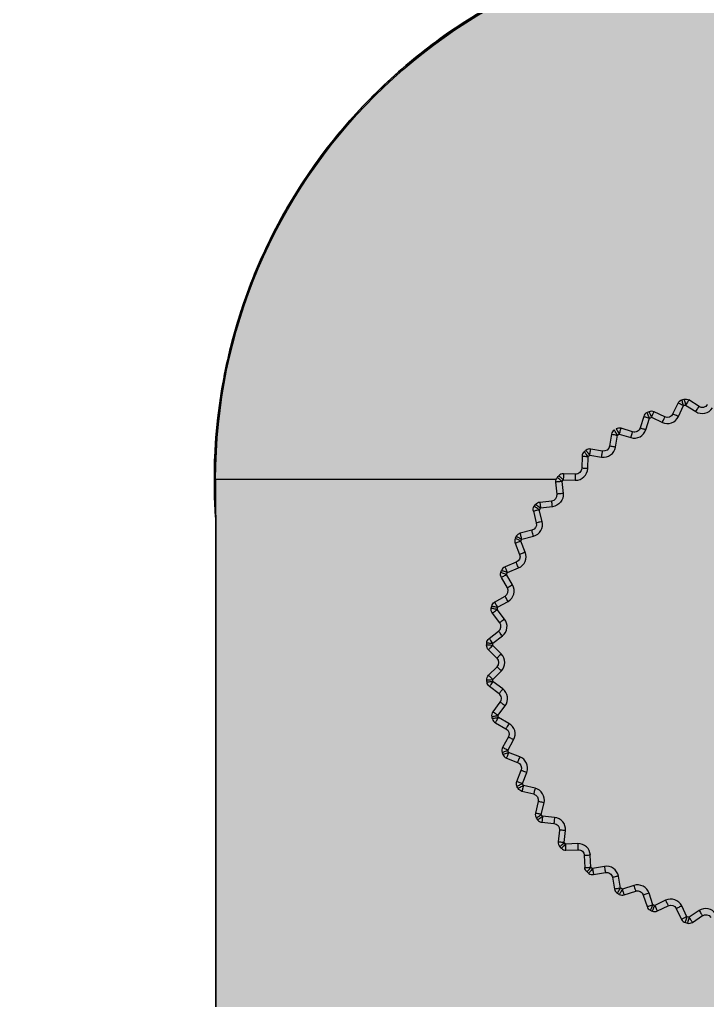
# Model space of a CAD drawing. Header units: millimetres. Extents: x 0 to 576, y -455 to 155.
# Drawn here: x 58.41 to 81.18, y 21.75 to 54.23 of the extents above; entities that cross this region are included whole.
import ezdxf

# ---------------------------------------------------------------- set-up
doc = ezdxf.new("R2010")
doc.units = ezdxf.units.MM
doc.layers.add('Blocks', color=7, linetype='Continuous')
doc.layers.add('Blocks$Fill', color=7, linetype='Continuous', true_color=0xffffff)
doc.layers.add('Blocks$Inner', color=7, linetype='Continuous', lineweight=25, true_color=0x007f00)
doc.layers.add('Blocks$Outline', color=7, linetype='Continuous', lineweight=35, true_color=0xff3f3f)

# ---------------------------------------------------------------- blocks, each defined once
blk = doc.blocks.new('Noc Clip Table Lamp Front')
at = {"layer": 'Blocks$Fill', "extrusion": (0, 0, -1)}
blk.add_hatch(color=256, dxfattribs=at).paths.add_polyline_path([(-15.294, 108.755), (-15.31, 109.593), (-15.345, 110.438), (-15.398, 111.289), (-15.47, 112.144), (-15.562, 113.005), (-15.673, 113.869), (-15.804, 114.737), (-15.956, 115.607), (-16.128, 116.479), (-16.321, 117.353), (-16.535, 118.228), (-16.771, 119.102), (-17.028, 119.976), (-17.307, 120.848), (-17.607, 121.718), (-17.929, 122.585), (-18.273, 123.448), (-18.639, 124.307), (-19.026, 125.16), (-19.435, 126.006), (-19.866, 126.846), (-20.318, 127.677), (-20.792, 128.5), (-21.286, 129.314), (-21.801, 130.117), (-22.337, 130.909), (-22.892, 131.69), (-23.467, 132.457), (-24.062, 133.212), (-24.674, 133.952), (-25.306, 134.678), (-25.955, 135.388), (-26.621, 136.082), (-27.303, 136.76), (-28.001, 137.421), (-28.715, 138.063), (-29.443, 138.688), (-30.185, 139.293), (-30.94, 139.88), (-31.707, 140.447), (-32.486, 140.994), (-33.276, 141.52), (-34.076, 142.026), (-34.886, 142.512), (-35.703, 142.976), (-36.529, 143.419), (-37.361, 143.84), (-38.199, 144.24), (-39.043, 144.619), (-39.891, 144.976), (-40.743, 145.311), (-41.598, 145.625), (-42.455, 145.918), (-43.313, 146.19), (-44.172, 146.44), (-45.031, 146.669), (-45.89, 146.878), (-46.747, 147.066), (-47.602, 147.234), (-48.454, 147.382), (-49.303, 147.511), (-50.148, 147.62), (-50.988, 147.71), (-51.824, 147.782), (-153.667, 155.454), (-153.802, 153.659), (-153.91, 147.819), (-154.112, 136.843), (-154.385, 122.055), (-154.696, 105.239), (-155.007, 88.423), (-155.28, 73.635), (-155.482, 62.659), (-155.59, 56.819), (-155.521, 55.021), (-101.561, 57.086), (-101.553, 56.886), (-92.56, 57.231), (-92.445, 54.233), (-92.931, 53.916), (-93.41, 53.581), (-93.882, 53.227), (-94.346, 52.855), (-94.8, 52.466), (-95.243, 52.059), (-95.675, 51.635), (-96.095, 51.194), (-96.502, 50.738), (-96.894, 50.265), (-97.271, 49.778), (-97.633, 49.277), (-97.978, 48.763), (-98.305, 48.236), (-98.615, 47.697), (-98.906, 47.147), (-99.178, 46.588), (-99.43, 46.021), (-99.662, 45.445), (-99.874, 44.863), (-100.065, 44.275), (-100.235, 43.683), (-100.385, 43.088), (-100.514, 42.49), (-100.622, 41.891), (-100.709, 41.292), (-100.775, 40.694), (-100.822, 40.097), (-100.848, 39.504), (-100.855, 38.914), (-100.843, 38.329), (-100.812, 37.75), (-100.812, 19.5), (-100.855, 19.5), (-100.855, 9), (-100.355, 9), (-100.355, 7), (-100.855, 7), (-100.855, 2), (-100.355, 2), (-100.355, 0), (-98.444, 0), (-98.444, -17.621), (-100.355, -17.621), (-100.355, -19.621), (-100.855, -19.621), (-100.855, -24.621), (-98.557, -24.621), (-98.444, -24.621), (-98.444, -48), (-100.855, -48), (-100.855, -58), (-87.105, -58), (-87.105, -77.121), (-100.855, -77.121), (-100.855, -85.121), (-64.855, -85.121), (-64.855, -77.121), (-78.605, -77.121), (-78.605, -58), (-64.855, -58), (-64.855, -48), (-67.267, -48), (-67.267, -24.621), (-67.153, -24.621), (-64.855, -24.621), (-64.855, -19.621), (-65.355, -19.621), (-65.355, -17.621), (-67.267, -17.621), (-67.267, 0), (-65.355, 0), (-65.355, 2), (-64.855, 2), (-64.855, 7), (-65.355, 7), (-65.355, 9), (-64.855, 9), (-64.855, 19.5), (-64.899, 19.5), (-64.899, 37.75), (-64.866, 38.366), (-64.855, 38.989), (-64.858, 39.303), (-64.866, 39.618), (-64.879, 39.934), (-64.899, 40.251), (-64.924, 40.569), (-64.955, 40.888), (-64.991, 41.207), (-65.034, 41.527), (-65.082, 41.847), (-65.136, 42.167), (-65.196, 42.487), (-65.262, 42.807), (-65.335, 43.126), (-65.413, 43.445), (-65.497, 43.763), (-65.587, 44.08), (-65.683, 44.396), (-65.785, 44.711), (-65.893, 45.025), (-66.007, 45.336), (-66.127, 45.647), (-66.253, 45.955), (-66.385, 46.261), (-66.522, 46.565), (-66.665, 46.867), (-66.814, 47.166), (-66.968, 47.462), (-67.128, 47.755), (-67.293, 48.046), (-67.464, 48.333), (-67.64, 48.617), (-67.821, 48.898), (-68.007, 49.175), (-68.198, 49.448), (-68.393, 49.717), (-68.594, 49.982), (-68.799, 50.244), (-69.008, 50.501), (-69.222, 50.753), (-69.44, 51.002), (-69.662, 51.245), (-69.888, 51.484), (-70.118, 51.719), (-70.352, 51.948), (-70.588, 52.173), (-70.829, 52.393), (-71.072, 52.607), (-71.319, 52.817), (-71.568, 53.021), (-71.82, 53.221), (-72.075, 53.415), (-72.332, 53.603), (-72.591, 53.787), (-72.853, 53.965), (-73.116, 54.138), (-73.382, 54.305), (-73.917, 54.624), (-74.458, 54.921), (-74.458, 54.921), (-74.573, 57.919), (-65.579, 58.263), (-65.587, 58.463), (-53.465, 58.927), (-52.628, 58.968), (-51.785, 59.027), (-50.937, 59.105), (-50.084, 59.202), (-49.228, 59.319), (-48.368, 59.455), (-47.505, 59.611), (-46.64, 59.788), (-45.773, 59.985), (-44.906, 60.204), (-44.038, 60.443), (-43.171, 60.703), (-42.306, 60.985), (-41.442, 61.289), (-40.582, 61.614), (-39.725, 61.961), (-38.873, 62.33), (-38.026, 62.72), (-37.185, 63.132), (-36.35, 63.565), (-35.524, 64.02), (-34.706, 64.496), (-33.897, 64.993), (-33.099, 65.51), (-32.311, 66.048), (-31.535, 66.606), (-30.771, 67.184), (-30.02, 67.781), (-29.283, 68.396), (-28.561, 69.03), (-27.854, 69.682), (-27.162, 70.351), (-26.487, 71.037), (-25.83, 71.739), (-25.19, 72.456), (-24.568, 73.188), (-23.964, 73.934), (-23.38, 74.693), (-22.816, 75.465), (-22.271, 76.248), (-21.747, 77.043), (-21.243, 77.848), (-20.76, 78.662), (-20.298, 79.486), (-19.858, 80.317), (-19.439, 81.155), (-19.041, 81.999), (-18.665, 82.849), (-18.311, 83.704), (-17.979, 84.562), (-17.668, 85.424), (-17.378, 86.288), (-17.111, 87.154), (-16.864, 88.02), (-16.639, 88.887), (-16.434, 89.753), (-16.25, 90.617), (-16.087, 91.48), (-15.944, 92.34), (-15.82, 93.197), (-15.716, 94.05), (-15.632, 94.898), (-15.566, 95.742), (-15.518, 96.58), (-15.518, 96.574), (-15.518, 96.569), (-15.518, 96.563), (-15.517, 96.557), (-15.516, 96.552), (-15.516, 96.546), (-15.515, 96.541), (-15.514, 96.535), (-15.513, 96.529), (-15.512, 96.524), (-15.511, 96.518), (-15.509, 96.512), (-15.508, 96.507), (-15.506, 96.501), (-15.505, 96.495), (-15.503, 96.49), (-15.501, 96.484), (-15.499, 96.479), (-15.497, 96.473), (-15.494, 96.468), (-15.492, 96.462), (-15.489, 96.457), (-15.487, 96.451), (-15.484, 96.446), (-15.481, 96.441), (-15.478, 96.436), (-15.475, 96.43), (-15.472, 96.425), (-15.469, 96.42), (-15.465, 96.415), (-15.462, 96.41), (-15.458, 96.405), (-15.455, 96.401), (-15.451, 96.396), (-15.447, 96.391), (-15.443, 96.387), (-15.439, 96.382), (-15.435, 96.378), (-15.431, 96.374), (-15.426, 96.369), (-15.422, 96.365), (-15.418, 96.361), (-15.413, 96.357), (-15.409, 96.354), (-15.404, 96.35), (-15.399, 96.346), (-15.395, 96.343), (-15.39, 96.339), (-15.385, 96.336), (-15.38, 96.333), (-15.375, 96.33), (-15.37, 96.327), (-15.365, 96.324), (-15.36, 96.321), (-15.355, 96.318), (-15.35, 96.316), (-15.345, 96.314), (-15.34, 96.311), (-15.335, 96.309), (-15.33, 96.307), (-15.324, 96.305), (-15.319, 96.303), (-15.314, 96.301), (-15.309, 96.299), (-15.303, 96.298), (-15.296, 96.296), (-15.29, 96.294), (-15.284, 96.293), (-15.277, 96.291), (-15.271, 96.29), (-15.264, 96.289), (-15.257, 96.288), (-15.251, 96.287), (-15.244, 96.286), (-15.237, 96.286), (-15.23, 96.286), (-15.223, 96.285), (-15.216, 96.285), (-15.209, 96.285), (-15.202, 96.286), (-15.199, 96.286), (-15.196, 96.286), (-15.192, 96.286), (-15.189, 96.286), (-15.186, 96.286), (-15.183, 96.286), (-15.18, 96.287), (-15.176, 96.287), (-15.17, 96.288), (-15.163, 96.289), (-15.157, 96.29), (-15.151, 96.292), (-15.144, 96.293), (-15.138, 96.295), (-15.132, 96.297), (-15.125, 96.299), (-15.119, 96.302), (-15.113, 96.304), (-15.101, 96.309), (-15.09, 96.314), (-15.079, 96.319), (-15.074, 96.322), (-15.069, 96.325), (-15.064, 96.328), (-15.059, 96.331), (-15.054, 96.334), (-15.049, 96.337), (-15.045, 96.34), (-15.04, 96.344), (-15.035, 96.347), (-15.031, 96.351), (-15.027, 96.354), (-15.022, 96.358), (-15.019, 96.361), (-15.015, 96.365), (-15.008, 96.372), (-14.995, 96.386), (-14.991, 96.39), (-14.988, 96.393), (-14.985, 96.397), (-14.981, 96.401), (-14.978, 96.405), (-14.975, 96.409), (-14.973, 96.413), (-14.97, 96.417), (-14.871, 96.568), (-14.776, 96.722), (-14.686, 96.88), (-14.6, 97.041), (-14.519, 97.205), (-14.443, 97.372), (-14.372, 97.541), (-14.307, 97.712), (-14.256, 97.856), (-14.21, 98), (-14.158, 98.176), (-14.113, 98.354), (-14.072, 98.533), (-14.037, 98.712), (-14.008, 98.892), (-13.985, 99.072), (-13.967, 99.253), (-13.954, 99.433), (-13.954, 99.433), (-13.954, 99.433), (-13.954, 99.433), (-13.954, 99.433), (-13.954, 99.433), (-13.954, 99.433), (-13.954, 99.44), (-13.838, 105.753), (-13.837, 105.759), (-13.909, 106.419), (-13.94, 106.637), (-13.977, 106.852), (-13.998, 106.96), (-14.022, 107.066), (-14.047, 107.172), (-14.076, 107.277), (-14.106, 107.381), (-14.14, 107.484), (-14.169, 107.565), (-14.199, 107.645), (-14.231, 107.724), (-14.264, 107.803), (-14.335, 107.96), (-14.411, 108.116), (-14.573, 108.423), (-14.743, 108.729), (-14.739, 108.897), (-14.739, 108.897), (-14.742, 108.901), (-14.745, 108.905), (-14.748, 108.909), (-14.75, 108.913), (-14.753, 108.917), (-14.757, 108.921), (-14.76, 108.925), (-14.763, 108.929), (-14.776, 108.944), (-14.783, 108.951), (-14.786, 108.954), (-14.79, 108.958), (-14.794, 108.962), (-14.798, 108.966), (-14.802, 108.969), (-14.807, 108.973), (-14.811, 108.976), (-14.816, 108.98), (-14.821, 108.983), (-14.826, 108.986), (-14.83, 108.99), (-14.835, 108.993), (-14.84, 108.996), (-14.845, 108.999), (-14.856, 109.004), (-14.866, 109.009), (-14.872, 109.012), (-14.878, 109.015), (-14.884, 109.018), (-14.89, 109.02), (-14.897, 109.022), (-14.903, 109.025), (-14.909, 109.027), (-14.915, 109.028), (-14.922, 109.03), (-14.928, 109.032), (-14.934, 109.033), (-14.941, 109.034), (-14.947, 109.035), (-14.954, 109.036), (-14.96, 109.036), (-14.963, 109.037), (-14.967, 109.037), (-14.974, 109.037), (-14.981, 109.038), (-14.988, 109.038), (-14.994, 109.038), (-15.001, 109.038), (-15.008, 109.038), (-15.015, 109.037), (-15.022, 109.037), (-15.029, 109.036), (-15.035, 109.035), (-15.042, 109.034), (-15.048, 109.033), (-15.055, 109.032), (-15.061, 109.03), (-15.068, 109.029), (-15.074, 109.027), (-15.079, 109.025), (-15.084, 109.024), (-15.09, 109.022), (-15.095, 109.02), (-15.1, 109.018), (-15.105, 109.016), (-15.11, 109.014), (-15.116, 109.012), (-15.121, 109.01), (-15.126, 109.007), (-15.131, 109.005), (-15.136, 109.002), (-15.141, 108.999), (-15.146, 108.996), (-15.151, 108.993), (-15.156, 108.99), (-15.161, 108.987), (-15.166, 108.984), (-15.171, 108.98), (-15.176, 108.977), (-15.18, 108.973), (-15.185, 108.969), (-15.189, 108.965), (-15.194, 108.961), (-15.198, 108.957), (-15.203, 108.953), (-15.207, 108.949), (-15.211, 108.945), (-15.215, 108.94), (-15.219, 108.936), (-15.223, 108.931), (-15.227, 108.927), (-15.231, 108.922), (-15.234, 108.917), (-15.238, 108.912), (-15.241, 108.907), (-15.245, 108.902), (-15.248, 108.897), (-15.251, 108.892), (-15.254, 108.887), (-15.257, 108.882), (-15.26, 108.876), (-15.263, 108.871), (-15.265, 108.866), (-15.268, 108.86), (-15.27, 108.855), (-15.272, 108.849), (-15.275, 108.844), (-15.277, 108.838), (-15.279, 108.833), (-15.28, 108.827), (-15.282, 108.822), (-15.284, 108.816), (-15.285, 108.81), (-15.286, 108.805), (-15.288, 108.799), (-15.289, 108.794), (-15.29, 108.788), (-15.291, 108.782), (-15.291, 108.777), (-15.292, 108.771), (-15.293, 108.766), (-15.293, 108.76)], flags=0)
at = {"layer": 'Blocks$Inner'}
for p, q in [((80.902, 41.419), (80.567, 41.635)), ((80.04, 41.171), (80.208, 41.532)), ((79.774, 41.075), (79.413, 41.243)), ((78.703, 40.58), (78.322, 40.698)), ((78.005, 40.502), (77.94, 40.108)), ((77.71, 39.944), (77.316, 40.009)), ((77.028, 39.771), (77.017, 39.373)), ((76.17, 39), (64.899, 39)), ((76.812, 39.178), (76.414, 39.189)), ((75.631, 38.255), (76.027, 38.298)), ((76.049, 38.099), (75.653, 38.056)), ((75.369, 37.319), (74.983, 37.222)), ((74.813, 36.889), (74.962, 36.52)), ((74.851, 36.259), (74.481, 36.111)), ((74.556, 35.412), (74.358, 35.758)), ((74.135, 34.941), (74.482, 35.139)), ((73.952, 33.736), (74.268, 33.979)), ((74.354, 33.226), (74.07, 33.506)), ((74.213, 33.083), (73.929, 33.363)), ((73.935, 32.517), (74.215, 32.801)), ((74.084, 31.307), (74.323, 31.626)), ((74.244, 31.187), (74.483, 31.506)), ((74.162, 30.942), (74.511, 30.749)), ((74.589, 30.477), (74.396, 30.128)), ((74.967, 29.82), (74.596, 29.964)), ((75.474, 28.776), (75.086, 28.867)), ((75.576, 28.34), (75.485, 27.952)), ((75.679, 27.906), (75.771, 28.294)), ((75.702, 27.649), (76.099, 27.611)), ((76.118, 27.81), (75.721, 27.848)), ((76.887, 26.941), (76.489, 26.924)), ((76.497, 26.725), (76.896, 26.741)), ((77.411, 25.917), (77.803, 25.988)), ((78.036, 25.826), (78.106, 25.434)), ((79.057, 25.237), (79.18, 24.858)), ((79.371, 24.919), (79.247, 25.298)), ((79.795, 25.065), (79.437, 24.891)), ((79.524, 24.711), (79.883, 24.885)), ((80.15, 24.792), (80.323, 24.433)), ((80.683, 24.335), (81.015, 24.556))]:
    blk.add_line(p, q, dxfattribs=at)
for points in [[(80.221, 41.086), (80.39, 41.448), (80.379, 41.485), (80.368, 41.521), (80.359, 41.554), (80.35, 41.583), (80.343, 41.607), (80.338, 41.625), (80.335, 41.636), (80.334, 41.64)], [(80.404, 41.66), (80.405, 41.656), (80.408, 41.645), (80.413, 41.627), (80.42, 41.603), (80.428, 41.574), (80.438, 41.541), (80.448, 41.505), (80.459, 41.467), (80.793, 41.251)], [(80.567, 41.635), (80.565, 41.632), (80.559, 41.623), (80.549, 41.607), (80.535, 41.586), (80.519, 41.561), (80.5, 41.532), (80.48, 41.5), (80.459, 41.467)], [(80.39, 41.448), (80.354, 41.464), (80.32, 41.48), (80.289, 41.495), (80.262, 41.507), (80.239, 41.518), (80.222, 41.526), (80.212, 41.531), (80.208, 41.532)], [(80.793, 41.251), (80.815, 41.284), (80.835, 41.315), (80.854, 41.344), (80.87, 41.37), (80.884, 41.391), (80.894, 41.406), (80.9, 41.416), (80.902, 41.419)], [(79.071, 41.092), (78.953, 40.712), (78.957, 40.71), (78.968, 40.707), (78.985, 40.702), (79.009, 40.694), (79.038, 40.685), (79.071, 40.675), (79.107, 40.664), (79.144, 40.652)], [(79.071, 41.092), (79.075, 41.091), (79.086, 41.088), (79.104, 41.082), (79.127, 41.075), (79.156, 41.066), (79.189, 41.056), (79.225, 41.045), (79.262, 41.033)], [(79.144, 40.652), (79.262, 41.033), (79.246, 41.069), (79.231, 41.103), (79.217, 41.135), (79.205, 41.162), (79.194, 41.185), (79.187, 41.202), (79.182, 41.212), (79.181, 41.216)], [(79.248, 41.245), (79.249, 41.242), (79.254, 41.231), (79.261, 41.215), (79.271, 41.192), (79.283, 41.164), (79.297, 41.132), (79.312, 41.098), (79.328, 41.062), (79.689, 40.893)], [(79.328, 41.062), (79.345, 41.098), (79.36, 41.132), (79.375, 41.163), (79.388, 41.19), (79.398, 41.213), (79.406, 41.23), (79.411, 41.24), (79.413, 41.243)], [(79.689, 40.893), (79.706, 40.929), (79.722, 40.963), (79.736, 40.994), (79.749, 41.022), (79.76, 41.044), (79.767, 41.061), (79.772, 41.071), (79.774, 41.075)], [(80.221, 41.086), (80.186, 41.103), (80.152, 41.119), (80.12, 41.133), (80.093, 41.146), (80.07, 41.157), (80.053, 41.165), (80.043, 41.169), (80.04, 41.171)], [(78.137, 40.076), (78.202, 40.469), (78.181, 40.502), (78.161, 40.534), (78.143, 40.563), (78.127, 40.589), (78.114, 40.61), (78.104, 40.626), (78.098, 40.636), (78.096, 40.639)], [(78.159, 40.677), (78.161, 40.674), (78.167, 40.664), (78.176, 40.649), (78.189, 40.627), (78.205, 40.602), (78.223, 40.572), (78.243, 40.54), (78.263, 40.507), (78.644, 40.389)], [(78.263, 40.507), (78.275, 40.544), (78.286, 40.58), (78.296, 40.613), (78.305, 40.642), (78.312, 40.666), (78.318, 40.683), (78.321, 40.694), (78.322, 40.698)], [(78.005, 40.502), (78.008, 40.501), (78.02, 40.499), (78.038, 40.496), (78.062, 40.492), (78.092, 40.487), (78.126, 40.482), (78.163, 40.475), (78.202, 40.469)], [(78.644, 40.389), (78.655, 40.426), (78.666, 40.462), (78.677, 40.495), (78.686, 40.524), (78.693, 40.548), (78.699, 40.565), (78.702, 40.576), (78.703, 40.58)], [(77.157, 39.966), (77.159, 39.963), (77.167, 39.955), (77.178, 39.94), (77.194, 39.921), (77.213, 39.898), (77.235, 39.871), (77.259, 39.842), (77.284, 39.812), (77.677, 39.746)], [(77.284, 39.812), (77.29, 39.85), (77.296, 39.887), (77.302, 39.921), (77.307, 39.951), (77.311, 39.976), (77.314, 39.994), (77.316, 40.005), (77.316, 40.009)], [(78.137, 40.076), (78.098, 40.082), (78.061, 40.088), (78.027, 40.094), (77.997, 40.099), (77.973, 40.103), (77.955, 40.106), (77.943, 40.108), (77.94, 40.108)], [(77.028, 39.771), (77.032, 39.771), (77.044, 39.771), (77.062, 39.77), (77.087, 39.77), (77.117, 39.769), (77.152, 39.768), (77.189, 39.767), (77.228, 39.766)], [(77.217, 39.367), (77.228, 39.766), (77.203, 39.796), (77.179, 39.825), (77.157, 39.851), (77.138, 39.875), (77.122, 39.894), (77.11, 39.908), (77.103, 39.917), (77.1, 39.92)], [(77.677, 39.746), (77.683, 39.785), (77.689, 39.822), (77.695, 39.856), (77.7, 39.886), (77.704, 39.911), (77.707, 39.929), (77.709, 39.94), (77.71, 39.944)], [(77.217, 39.367), (77.178, 39.368), (77.141, 39.37), (77.106, 39.37), (77.076, 39.371), (77.051, 39.372), (77.033, 39.372), (77.021, 39.373), (77.017, 39.373)], [(100.812, 39), (100.812, 19.5), (100.855, 19.5), (100.855, 9), (64.855, 9), (64.855, 19.5), (64.899, 19.5), (64.899, 39)], [(76.212, 39.072), (76.215, 39.069), (76.223, 39.061), (76.237, 39.049), (76.255, 39.032), (76.277, 39.012), (76.303, 38.988), (76.331, 38.963), (76.359, 38.937), (76.403, 38.54)], [(76.262, 39.126), (76.264, 39.123), (76.273, 39.115), (76.286, 39.103), (76.304, 39.086), (76.327, 39.065), (76.352, 39.042), (76.379, 39.016), (76.408, 38.989), (76.807, 38.979)], [(76.414, 39.189), (76.413, 39.186), (76.413, 39.174), (76.413, 39.156), (76.412, 39.131), (76.411, 39.101), (76.41, 39.066), (76.409, 39.028), (76.408, 38.989)], [(76.807, 38.979), (76.808, 39.018), (76.809, 39.055), (76.81, 39.09), (76.81, 39.12), (76.811, 39.145), (76.812, 39.163), (76.812, 39.175), (76.812, 39.178)], [(76.359, 38.937), (76.321, 38.932), (76.283, 38.928), (76.249, 38.925), (76.219, 38.921), (76.194, 38.919), (76.176, 38.917), (76.164, 38.915), (76.161, 38.915)], [(76.204, 38.519), (76.161, 38.915)], [(76.403, 38.54), (76.364, 38.536), (76.327, 38.532), (76.292, 38.528), (76.262, 38.525), (76.238, 38.522), (76.219, 38.52), (76.208, 38.519), (76.204, 38.519)], [(75.708, 37.61), (75.612, 37.997), (75.579, 38.019), (75.549, 38.04), (75.52, 38.06), (75.495, 38.077), (75.475, 38.091), (75.459, 38.102), (75.45, 38.108), (75.447, 38.11)], [(75.631, 38.255), (75.631, 38.251), (75.632, 38.239), (75.634, 38.221), (75.637, 38.196), (75.64, 38.166), (75.644, 38.132), (75.648, 38.095), (75.653, 38.056), (75.621, 38.078), (75.59, 38.1), (75.562, 38.12), (75.537, 38.137), (75.516, 38.151), (75.501, 38.162), (75.492, 38.168), (75.489, 38.171)], [(76.049, 38.099), (76.045, 38.138), (76.04, 38.175), (76.037, 38.21), (76.033, 38.24), (76.031, 38.265), (76.029, 38.283), (76.027, 38.294), (76.027, 38.298)], [(75.612, 37.997), (75.574, 37.987), (75.537, 37.978), (75.504, 37.97), (75.474, 37.962), (75.45, 37.956), (75.432, 37.952), (75.421, 37.949), (75.418, 37.948), (75.514, 37.562)], [(75.708, 37.61), (75.671, 37.601), (75.634, 37.592), (75.601, 37.583), (75.571, 37.576), (75.547, 37.57), (75.529, 37.565), (75.518, 37.562), (75.514, 37.562)], [(75.147, 36.594), (74.999, 36.964), (74.964, 36.982), (74.93, 36.998), (74.899, 37.014), (74.872, 37.028), (74.85, 37.039), (74.834, 37.047), (74.823, 37.052), (74.82, 37.054)], [(74.853, 37.119), (74.857, 37.118), (74.867, 37.113), (74.883, 37.104), (74.905, 37.093), (74.932, 37.079), (74.963, 37.063), (74.996, 37.046), (75.031, 37.028), (75.418, 37.125)], [(75.031, 37.028), (75.022, 37.066), (75.013, 37.102), (75.004, 37.136), (74.997, 37.165), (74.991, 37.189), (74.986, 37.207), (74.983, 37.218), (74.983, 37.222)], [(75.418, 37.125), (75.408, 37.163), (75.399, 37.199), (75.391, 37.233), (75.383, 37.262), (75.377, 37.286), (75.373, 37.304), (75.37, 37.315), (75.369, 37.319)], [(74.813, 36.889), (74.817, 36.891), (74.827, 36.895), (74.844, 36.902), (74.867, 36.911), (74.895, 36.922), (74.928, 36.935), (74.962, 36.949), (74.999, 36.964)], [(75.147, 36.594), (75.111, 36.58), (75.076, 36.566), (75.044, 36.553), (75.016, 36.541), (74.993, 36.532), (74.976, 36.525), (74.965, 36.521), (74.962, 36.52)], [(74.367, 35.992), (74.371, 35.99), (74.381, 35.986), (74.399, 35.98), (74.422, 35.972), (74.451, 35.962), (74.483, 35.95), (74.519, 35.938), (74.556, 35.925), (74.925, 36.074)], [(74.556, 35.925), (74.541, 35.961), (74.527, 35.996), (74.514, 36.028), (74.503, 36.056), (74.494, 36.079), (74.487, 36.096), (74.482, 36.107), (74.481, 36.111)], [(74.925, 36.074), (74.911, 36.11), (74.897, 36.145), (74.884, 36.177), (74.873, 36.205), (74.863, 36.228), (74.856, 36.245), (74.852, 36.256), (74.851, 36.259)], [(74.73, 35.511), (74.532, 35.857), (74.495, 35.87), (74.46, 35.882), (74.427, 35.893), (74.398, 35.903), (74.375, 35.911), (74.357, 35.917), (74.346, 35.921), (74.343, 35.922)], [(74.358, 35.758), (74.362, 35.76), (74.372, 35.766), (74.388, 35.775), (74.409, 35.787), (74.436, 35.802), (74.466, 35.819), (74.498, 35.838), (74.532, 35.857)], [(74.73, 35.511), (74.696, 35.492), (74.663, 35.473), (74.633, 35.456), (74.607, 35.441), (74.585, 35.429), (74.569, 35.419), (74.559, 35.414), (74.556, 35.412)], [(74.581, 34.965), (74.561, 34.999), (74.543, 35.032), (74.526, 35.062), (74.511, 35.088), (74.498, 35.11), (74.489, 35.126), (74.483, 35.136), (74.482, 35.139)], [(74.039, 34.808), (74.042, 34.807), (74.054, 34.805), (74.072, 34.801), (74.096, 34.796), (74.126, 34.79), (74.16, 34.783), (74.196, 34.776), (74.235, 34.768), (74.581, 34.965)], [(74.235, 34.768), (74.215, 34.802), (74.197, 34.834), (74.179, 34.864), (74.164, 34.89), (74.152, 34.912), (74.143, 34.928), (74.137, 34.938), (74.135, 34.941)], [(74.463, 34.381), (74.22, 34.697), (74.182, 34.705), (74.145, 34.712), (74.111, 34.719), (74.082, 34.725), (74.057, 34.729), (74.039, 34.733), (74.028, 34.735), (74.024, 34.736)], [(74.305, 34.259), (74.062, 34.575), (74.065, 34.578), (74.074, 34.585), (74.089, 34.596), (74.108, 34.611), (74.132, 34.63), (74.16, 34.651), (74.19, 34.673), (74.22, 34.697)], [(74.463, 34.381), (74.433, 34.357), (74.403, 34.335), (74.375, 34.314), (74.351, 34.295), (74.332, 34.28), (74.317, 34.269), (74.308, 34.262), (74.305, 34.259)], [(73.875, 33.59), (73.878, 33.59), (73.89, 33.589), (73.908, 33.588), (73.933, 33.587), (73.963, 33.585), (73.998, 33.582), (74.035, 33.58), (74.074, 33.577), (74.39, 33.82)], [(74.39, 33.82), (74.366, 33.851), (74.344, 33.881), (74.322, 33.908), (74.304, 33.932), (74.289, 33.952), (74.278, 33.967), (74.271, 33.976), (74.268, 33.979)], [(73.929, 33.363), (73.932, 33.366), (73.94, 33.374), (73.953, 33.387), (73.97, 33.405), (73.992, 33.427), (74.016, 33.451), (74.042, 33.478), (74.07, 33.506), (74.031, 33.508), (73.993, 33.51), (73.959, 33.512), (73.929, 33.514), (73.904, 33.515), (73.885, 33.516), (73.874, 33.517), (73.87, 33.517)], [(74.074, 33.577), (74.05, 33.608), (74.028, 33.638), (74.006, 33.665), (73.988, 33.689), (73.973, 33.709), (73.962, 33.724), (73.955, 33.733), (73.952, 33.736)], [(74.354, 33.226), (74.326, 33.198), (74.3, 33.171), (74.275, 33.147), (74.254, 33.125), (74.237, 33.107), (74.224, 33.094), (74.216, 33.086), (74.213, 33.083)], [(73.878, 32.362), (73.882, 32.362), (73.893, 32.363), (73.911, 32.365), (73.936, 32.366), (73.967, 32.368), (74.001, 32.371), (74.038, 32.374), (74.077, 32.376), (74.357, 32.66)], [(74.077, 32.376), (74.05, 32.404), (74.023, 32.43), (73.998, 32.454), (73.977, 32.476), (73.959, 32.493), (73.946, 32.506), (73.938, 32.514), (73.935, 32.517)], [(74.357, 32.66), (74.33, 32.687), (74.303, 32.714), (74.278, 32.738), (74.257, 32.759), (74.239, 32.777), (74.226, 32.79), (74.218, 32.798), (74.215, 32.801)], [(74.402, 32.066), (74.083, 32.305), (74.044, 32.302), (74.006, 32.299), (73.972, 32.296), (73.942, 32.294), (73.917, 32.292), (73.899, 32.29), (73.887, 32.289), (73.883, 32.289)], [(74.282, 31.906), (73.963, 32.145), (73.965, 32.148), (73.972, 32.157), (73.983, 32.172), (73.998, 32.191), (74.016, 32.216), (74.037, 32.243), (74.059, 32.273), (74.083, 32.305)], [(74.402, 32.066), (74.379, 32.035), (74.356, 32.005), (74.335, 31.977), (74.317, 31.953), (74.302, 31.933), (74.291, 31.918), (74.285, 31.909), (74.282, 31.906)], [(74.483, 31.506), (74.452, 31.529), (74.421, 31.552), (74.394, 31.573), (74.37, 31.591), (74.35, 31.606), (74.335, 31.617), (74.326, 31.624), (74.323, 31.626)], [(74.048, 31.146), (74.052, 31.146), (74.063, 31.149), (74.081, 31.153), (74.106, 31.158), (74.135, 31.164), (74.169, 31.171), (74.206, 31.179), (74.244, 31.187), (74.213, 31.21), (74.183, 31.233), (74.155, 31.253), (74.131, 31.272), (74.111, 31.286), (74.096, 31.298), (74.087, 31.304), (74.084, 31.307)], [(74.608, 30.924), (74.259, 31.117), (74.221, 31.108), (74.184, 31.1), (74.151, 31.093), (74.121, 31.086), (74.097, 31.081), (74.079, 31.077), (74.068, 31.075), (74.064, 31.074)], [(74.162, 30.942), (74.164, 30.945), (74.17, 30.955), (74.179, 30.971), (74.191, 30.993), (74.205, 31.019), (74.222, 31.05), (74.24, 31.083), (74.259, 31.117)], [(74.608, 30.924), (74.589, 30.889), (74.571, 30.857), (74.554, 30.826), (74.539, 30.8), (74.527, 30.778), (74.518, 30.762), (74.513, 30.752), (74.511, 30.749)], [(74.383, 29.964), (74.386, 29.965), (74.397, 29.969), (74.415, 29.975), (74.438, 29.983), (74.467, 29.994), (74.499, 30.005), (74.534, 30.018), (74.571, 30.031), (74.764, 30.38)], [(74.764, 30.38), (74.73, 30.399), (74.697, 30.417), (74.667, 30.434), (74.64, 30.448), (74.619, 30.46), (74.603, 30.469), (74.593, 30.475), (74.589, 30.477)], [(74.571, 30.031), (74.537, 30.05), (74.504, 30.068), (74.474, 30.085), (74.447, 30.1), (74.426, 30.112), (74.409, 30.121), (74.4, 30.126), (74.396, 30.128)], [(74.408, 29.895), (74.412, 29.896), (74.422, 29.9), (74.44, 29.906), (74.463, 29.915), (74.491, 29.925), (74.524, 29.937), (74.559, 29.95), (74.596, 29.964), (74.582, 29.927), (74.568, 29.892), (74.556, 29.86), (74.545, 29.832), (74.536, 29.809), (74.529, 29.791), (74.525, 29.781), (74.524, 29.777), (74.895, 29.633)], [(74.967, 29.82), (74.953, 29.784), (74.94, 29.749), (74.927, 29.716), (74.916, 29.688), (74.907, 29.665), (74.901, 29.648), (74.897, 29.637), (74.895, 29.633)], [(74.866, 29.003), (75.01, 29.375)], [(74.875, 28.838), (74.879, 28.84), (74.889, 28.845), (74.905, 28.854), (74.927, 28.865), (74.954, 28.879), (74.985, 28.895), (75.018, 28.913), (75.053, 28.931), (75.196, 29.303)], [(75.01, 29.375), (75.013, 29.373), (75.024, 29.369), (75.041, 29.363), (75.064, 29.354), (75.093, 29.343), (75.125, 29.33), (75.16, 29.317), (75.196, 29.303)], [(75.053, 28.931), (75.016, 28.945), (74.981, 28.958), (74.949, 28.971), (74.921, 28.982), (74.897, 28.991), (74.88, 28.997), (74.87, 29.002), (74.866, 29.003)], [(74.909, 28.773), (74.913, 28.775), (74.923, 28.781), (74.939, 28.789), (74.961, 28.801), (74.988, 28.815), (75.018, 28.831), (75.052, 28.849), (75.086, 28.867), (75.077, 28.829), (75.068, 28.793), (75.06, 28.759), (75.053, 28.73), (75.048, 28.705), (75.043, 28.687), (75.041, 28.676), (75.04, 28.673)], [(75.474, 28.776), (75.465, 28.738), (75.456, 28.701), (75.448, 28.667), (75.441, 28.638), (75.436, 28.614), (75.431, 28.596), (75.429, 28.585), (75.428, 28.581), (75.04, 28.673)], [(75.771, 28.294), (75.733, 28.303), (75.697, 28.312), (75.663, 28.32), (75.633, 28.327), (75.609, 28.332), (75.591, 28.337), (75.58, 28.339), (75.576, 28.34)], [(75.516, 27.79), (75.519, 27.793), (75.529, 27.799), (75.544, 27.81), (75.564, 27.824), (75.589, 27.842), (75.617, 27.862), (75.647, 27.884), (75.679, 27.906), (75.641, 27.915), (75.605, 27.924), (75.571, 27.932), (75.542, 27.939), (75.517, 27.945), (75.5, 27.949), (75.488, 27.951), (75.485, 27.952)], [(75.559, 27.731), (75.562, 27.733), (75.571, 27.74), (75.586, 27.751), (75.606, 27.765), (75.631, 27.783), (75.659, 27.803), (75.689, 27.825), (75.721, 27.848), (75.717, 27.809), (75.714, 27.772), (75.711, 27.737), (75.708, 27.707), (75.705, 27.682), (75.703, 27.664), (75.702, 27.653), (75.702, 27.649)], [(76.118, 27.81), (76.114, 27.771), (76.111, 27.734), (76.107, 27.699), (76.104, 27.669), (76.102, 27.644), (76.1, 27.626), (76.099, 27.615), (76.099, 27.611)], [(76.294, 26.84), (76.297, 26.842), (76.305, 26.85), (76.319, 26.863), (76.337, 26.88), (76.359, 26.901), (76.384, 26.924), (76.411, 26.95), (76.44, 26.977), (76.478, 27.373), (76.439, 27.377), (76.402, 27.381), (76.367, 27.384), (76.337, 27.387), (76.312, 27.389), (76.294, 27.391), (76.283, 27.392), (76.279, 27.392), (76.241, 26.996)], [(76.44, 26.977), (76.401, 26.98), (76.364, 26.984), (76.329, 26.987), (76.299, 26.99), (76.274, 26.992), (76.256, 26.994), (76.244, 26.995), (76.241, 26.996)], [(76.497, 26.725), (76.497, 26.728), (76.497, 26.74), (76.496, 26.758), (76.495, 26.783), (76.494, 26.813), (76.492, 26.848), (76.491, 26.885), (76.489, 26.924), (76.461, 26.897), (76.434, 26.872), (76.409, 26.848), (76.387, 26.827), (76.369, 26.81), (76.355, 26.797), (76.347, 26.789), (76.344, 26.786)], [(76.887, 26.941), (76.889, 26.902), (76.891, 26.864), (76.892, 26.83), (76.893, 26.799), (76.894, 26.775), (76.895, 26.756), (76.895, 26.745), (76.896, 26.741)], [(77.303, 26.557), (77.264, 26.556), (77.227, 26.554), (77.192, 26.553), (77.162, 26.552), (77.137, 26.551), (77.119, 26.55), (77.107, 26.549), (77.104, 26.549)], [(77.104, 26.549), (77.12, 26.151)], [(77.194, 26.004), (77.196, 26.007), (77.203, 26.015), (77.215, 26.03), (77.231, 26.049), (77.25, 26.073), (77.272, 26.1), (77.295, 26.129), (77.32, 26.159), (77.303, 26.557)], [(77.12, 26.151), (77.124, 26.151), (77.135, 26.152), (77.154, 26.152), (77.178, 26.153), (77.209, 26.155), (77.243, 26.156), (77.281, 26.158), (77.32, 26.159)], [(77.768, 26.185), (77.376, 26.114), (77.351, 26.084), (77.328, 26.054), (77.307, 26.027), (77.288, 26.004), (77.272, 25.984), (77.261, 25.97), (77.254, 25.961), (77.251, 25.958)], [(77.376, 26.114), (77.383, 26.076), (77.389, 26.039), (77.395, 26.005), (77.401, 25.975), (77.405, 25.95), (77.408, 25.932), (77.41, 25.921), (77.411, 25.917)], [(77.768, 26.185), (77.775, 26.146), (77.782, 26.109), (77.788, 26.075), (77.793, 26.045), (77.797, 26.021), (77.801, 26.003), (77.803, 25.991), (77.803, 25.988)], [(78.232, 25.861), (78.194, 25.855), (78.157, 25.848), (78.123, 25.842), (78.093, 25.836), (78.069, 25.832), (78.051, 25.829), (78.039, 25.827), (78.036, 25.826)], [(78.199, 25.298), (78.201, 25.301), (78.207, 25.311), (78.217, 25.327), (78.23, 25.348), (78.245, 25.374), (78.263, 25.404), (78.283, 25.436), (78.303, 25.469), (78.232, 25.861)], [(78.303, 25.469), (78.264, 25.462), (78.227, 25.456), (78.193, 25.449), (78.164, 25.444), (78.139, 25.44), (78.121, 25.436), (78.11, 25.434), (78.106, 25.434)], [(78.743, 25.555), (78.364, 25.432), (78.344, 25.399), (78.325, 25.366), (78.308, 25.337), (78.292, 25.311), (78.279, 25.289), (78.27, 25.273), (78.264, 25.263), (78.262, 25.26)], [(78.426, 25.242), (78.425, 25.246), (78.421, 25.256), (78.416, 25.274), (78.408, 25.298), (78.399, 25.326), (78.388, 25.359), (78.376, 25.395), (78.364, 25.432)], [(78.426, 25.242), (78.805, 25.365)], [(78.743, 25.555), (78.756, 25.518), (78.767, 25.483), (78.778, 25.45), (78.787, 25.421), (78.795, 25.397), (78.801, 25.38), (78.804, 25.369), (78.805, 25.365)], [(79.247, 25.298), (79.21, 25.286), (79.175, 25.275), (79.142, 25.264), (79.113, 25.255), (79.089, 25.247), (79.072, 25.241), (79.061, 25.238), (79.057, 25.237)], [(79.795, 25.065), (79.812, 25.03), (79.829, 24.996), (79.844, 24.965), (79.857, 24.937), (79.868, 24.915), (79.876, 24.898), (79.881, 24.888), (79.883, 24.885)], [(79.18, 24.858), (79.184, 24.859), (79.195, 24.862), (79.212, 24.868), (79.236, 24.876), (79.265, 24.885), (79.298, 24.896), (79.334, 24.907), (79.371, 24.919), (79.355, 24.883), (79.34, 24.849), (79.327, 24.817), (79.315, 24.789), (79.305, 24.767), (79.297, 24.75), (79.293, 24.739), (79.291, 24.736)], [(79.359, 24.707), (79.36, 24.71), (79.365, 24.721), (79.372, 24.738), (79.382, 24.761), (79.394, 24.789), (79.407, 24.821), (79.422, 24.855), (79.437, 24.891), (79.454, 24.856), (79.47, 24.822), (79.485, 24.791), (79.498, 24.764), (79.509, 24.741), (79.517, 24.725), (79.522, 24.715), (79.524, 24.711)], [(80.33, 24.879), (80.295, 24.862), (80.261, 24.846), (80.23, 24.831), (80.202, 24.817), (80.18, 24.806), (80.163, 24.798), (80.153, 24.793), (80.15, 24.792)], [(80.45, 24.327), (80.451, 24.331), (80.454, 24.342), (80.459, 24.36), (80.466, 24.384), (80.474, 24.413), (80.483, 24.446), (80.493, 24.482), (80.503, 24.52), (80.33, 24.879)], [(80.905, 24.722), (80.573, 24.501), (80.563, 24.463), (80.553, 24.427), (80.544, 24.394), (80.536, 24.365), (80.53, 24.341), (80.525, 24.323), (80.522, 24.312), (80.521, 24.308)], [(80.905, 24.722), (80.926, 24.69), (80.947, 24.658), (80.966, 24.63), (80.983, 24.604), (80.997, 24.584), (81.007, 24.568), (81.013, 24.559), (81.015, 24.556)], [(80.503, 24.52), (80.468, 24.503), (80.434, 24.487), (80.403, 24.472), (80.376, 24.458), (80.354, 24.448), (80.337, 24.44), (80.327, 24.435), (80.323, 24.433)], [(80.683, 24.335), (80.681, 24.338), (80.675, 24.347), (80.665, 24.363), (80.651, 24.383), (80.634, 24.409), (80.615, 24.437), (80.594, 24.469), (80.573, 24.501)]]:
    blk.add_lwpolyline(points, dxfattribs=at)
at = {"layer": 'Blocks$Inner', "extrusion": (0, 0, -1)}
for centre, radius, start, end in [((-82.855, 39), 17.957, 0, 180), ((-82.855, 39), 18, 356.0179, 62.1922), ((-80.39, 41.448), 0.2, 25.0498, 73.729), ((-82.855, 33), 9, 73.729, 74.1966), ((-80.459, 41.467), 0.2, 74.1966, 122.8759), ((-81.011, 41.587), 0.2, 212.8759, 302.8759), ((-82.855, 33), 8.8, 65.903, 66.3705), ((-79.858, 41.256), 0.2, 205.0498, 295.0498), ((-78.762, 40.771), 0.2, 197.2237, 287.2237), ((-82.855, 33), 8.8, 58.0769, 58.5444), ((-77.742, 40.141), 0.2, 189.3976, 279.3976), ((-82.855, 33), 8.8, 50.2508, 50.7184), ((-76.817, 39.378), 0.2, 181.5715, 271.5715), ((-76.359, 38.937), 0.2, 353.7454, 42.4247), ((-82.855, 33), 9, 42.4247, 42.8923), ((-76.005, 38.497), 0.4, 173.7454, 263.7454), ((-75.612, 37.997), 0.2, 345.9193, 34.5986), ((-82.855, 33), 9, 34.5986, 35.0662), ((-75.653, 38.056), 0.2, 35.0662, 83.7454), ((-75.321, 37.513), 0.2, 165.9193, 255.9193), ((-82.855, 33), 8.8, 26.7725, 27.2401), ((-74.776, 36.445), 0.2, 158.0933, 248.0933), ((-74.532, 35.857), 0.2, 330.2672, 18.9464), ((-82.855, 33), 9, 18.9464, 19.414), ((-82.855, 33), 8.8, 18.9464, 19.414), ((-82.855, 33), 9, 11.1203, 11.5879), ((-74.235, 34.768), 0.2, 11.5879, 60.2672), ((-82.855, 33), 8.8, 11.1203, 11.5879), ((-74.22, 34.697), 0.2, 322.4411, 11.1203), ((-74.07, 33.506), 0.2, 314.615, 3.2943), ((-82.855, 33), 9, 3.2943, 3.7618), ((-74.074, 33.577), 0.2, 3.7618, 52.4411), ((-82.855, 33), 8.8, 3.2943, 3.7618), ((-74.077, 32.376), 0.2, 355.9357, 44.615), ((-82.855, 33), 9, 355.4682, 355.9357), ((-74.083, 32.305), 0.2, 306.7889, 355.4682), ((-82.855, 33), 8.8, 355.4682, 355.9357), ((-74.244, 31.187), 0.2, 348.1097, 36.7889), ((-82.855, 33), 8.8, 347.6421, 348.1097), ((-82.855, 33), 9, 347.6421, 348.1097), ((-74.414, 30.574), 0.2, 118.9628, 208.9628), ((-82.855, 33), 8.8, 339.816, 340.2836), ((-74.823, 29.447), 0.2, 111.1367, 201.1367), ((-75.053, 28.931), 0.2, 332.4575, 21.1367), ((-82.855, 33), 8.8, 331.9899, 332.4575), ((-82.855, 33), 9, 331.9899, 332.4575), ((-75.086, 28.867), 0.2, 283.3107, 331.9899), ((-75.382, 28.386), 0.2, 103.3107, 193.3107), ((-82.855, 33), 8.8, 324.1638, 324.6314), ((-76.08, 27.412), 0.2, 95.4846, 185.4846), ((-82.855, 33), 8.8, 316.3377, 316.8053), ((-76.904, 26.541), 0.2, 87.6585, 177.6585), ((-77.32, 26.159), 0.2, 308.9792, 357.6585), ((-82.855, 33), 9, 308.5116, 308.9792), ((-77.839, 25.791), 0.2, 79.8324, 169.8324), ((-82.855, 33), 8.8, 300.6856, 301.1531), ((-78.867, 25.175), 0.2, 72.0063, 162.0063), ((-82.855, 33), 8.8, 292.8595, 293.327), ((-79.97, 24.705), 0.2, 64.1802, 154.1802), ((-82.855, 33), 8.8, 285.0334, 285.501), ((-81.126, 24.389), 0.2, 56.3541, 146.3541)]:
    blk.add_arc(centre, radius, start, end, dxfattribs=at)
at = {"layer": 'Blocks$Inner'}
for centre, radius, start, end in [((79.328, 41.062), 0.2, 64.9502, 113.6295), ((82.855, 33), 8.8, 105.8034, 106.271), ((81.011, 41.587), 0.4, 237.1241, 327.1241), ((79.262, 41.033), 0.2, 114.097, 162.7763), ((82.855, 33), 9, 113.6295, 114.097), ((79.858, 41.256), 0.4, 244.9502, 334.9502), ((78.202, 40.469), 0.2, 121.9231, 170.6024), ((78.263, 40.507), 0.2, 72.7763, 121.4556), ((78.762, 40.771), 0.4, 252.7763, 342.7763), ((82.855, 33), 9, 129.2816, 129.7492), ((77.284, 39.812), 0.2, 80.6024, 129.2816), ((77.742, 40.141), 0.4, 260.6024, 350.6024), ((77.228, 39.766), 0.2, 129.7492, 178.4285), ((76.817, 39.378), 0.4, 268.4285, 358.4285), ((76.408, 38.989), 0.2, 88.4285, 137.1077), ((82.855, 33), 8.8, 137.1077, 137.5753), ((76.005, 38.497), 0.2, 276.2546, 6.2546), ((82.855, 33), 8.8, 144.9338, 145.4014), ((75.321, 37.513), 0.4, 284.0807, 14.0807), ((74.999, 36.964), 0.2, 153.2275, 201.9067), ((82.855, 33), 9, 152.7599, 153.2275), ((75.031, 37.028), 0.2, 104.0807, 152.7599), ((74.776, 36.445), 0.4, 291.9067, 21.9067), ((74.556, 35.925), 0.2, 111.9067, 160.586), ((74.382, 35.313), 0.2, 299.7328, 29.7328), ((74.382, 35.313), 0.4, 299.7328, 29.7328), ((74.146, 34.137), 0.2, 307.5589, 37.5589), ((74.146, 34.137), 0.4, 307.5589, 37.5589), ((74.073, 32.941), 0.4, 315.385, 45.385), ((74.073, 32.941), 0.2, 315.385, 45.385), ((74.162, 31.746), 0.2, 323.2111, 53.2111), ((74.162, 31.746), 0.4, 323.2111, 53.2111), ((74.259, 31.117), 0.2, 192.3579, 241.0372), ((74.414, 30.574), 0.4, 331.0372, 61.0372), ((74.571, 30.031), 0.2, 151.0372, 199.7164), ((82.855, 33), 9, 199.7164, 200.184), ((74.596, 29.964), 0.2, 200.184, 248.8633), ((74.823, 29.447), 0.4, 338.8633, 68.8633), ((75.382, 28.386), 0.4, 346.6893, 76.6893), ((75.679, 27.906), 0.2, 166.6893, 215.3686), ((82.855, 33), 9, 215.3686, 215.8362), ((75.721, 27.848), 0.2, 215.8362, 264.5154), ((76.08, 27.412), 0.4, 354.5154, 84.5154), ((76.44, 26.977), 0.2, 174.5154, 223.1947), ((82.855, 33), 9, 223.1947, 223.6623), ((76.489, 26.924), 0.2, 223.6623, 272.3415), ((76.904, 26.541), 0.4, 2.3415, 92.3415), ((82.855, 33), 8.8, 231.0208, 231.4884), ((77.839, 25.791), 0.4, 10.1676, 100.1676), ((77.376, 26.114), 0.2, 231.4884, 280.1676), ((78.303, 25.469), 0.2, 190.1676, 238.8469), ((78.867, 25.175), 0.4, 17.9937, 107.9937), ((82.855, 33), 9, 238.8469, 239.3144), ((78.364, 25.432), 0.2, 239.3144, 287.9937), ((79.97, 24.705), 0.4, 25.8198, 115.8198), ((79.371, 24.919), 0.2, 197.9937, 246.673), ((82.855, 33), 9, 246.673, 247.1405), ((79.437, 24.891), 0.2, 247.1405, 295.8198), ((81.126, 24.389), 0.4, 33.6459, 123.6459), ((80.503, 24.52), 0.2, 205.8198, 254.499), ((82.855, 33), 9, 254.499, 254.9666), ((80.573, 24.501), 0.2, 254.9666, 303.6459)]:
    blk.add_arc(centre, radius, start, end, dxfattribs=at)
at = {"layer": 'Blocks$Outline'}
blk.add_lwpolyline([(64.899, 19.5), (64.899, 37.75)], dxfattribs=at)
blk.add_rational_spline([(64.899, 37.75), (64.084, 49.45), (74.458, 54.921), (74.458, 54.921)], [0.999999807851, 0.837841580858, 0.999999983172, 0.999999997609], degree=2, knots=[0.000012, 0.000012, 0.000012, 20.789248, 20.78925, 20.78925, 20.78925], dxfattribs=at)

msp = doc.modelspace()

# ---------------------------------------------------------------- block references
at = {"layer": 'Blocks'}
msp.add_blockref('Noc Clip Table Lamp Front', (0, 0), dxfattribs=at)

doc.saveas('drawing.dxf')
